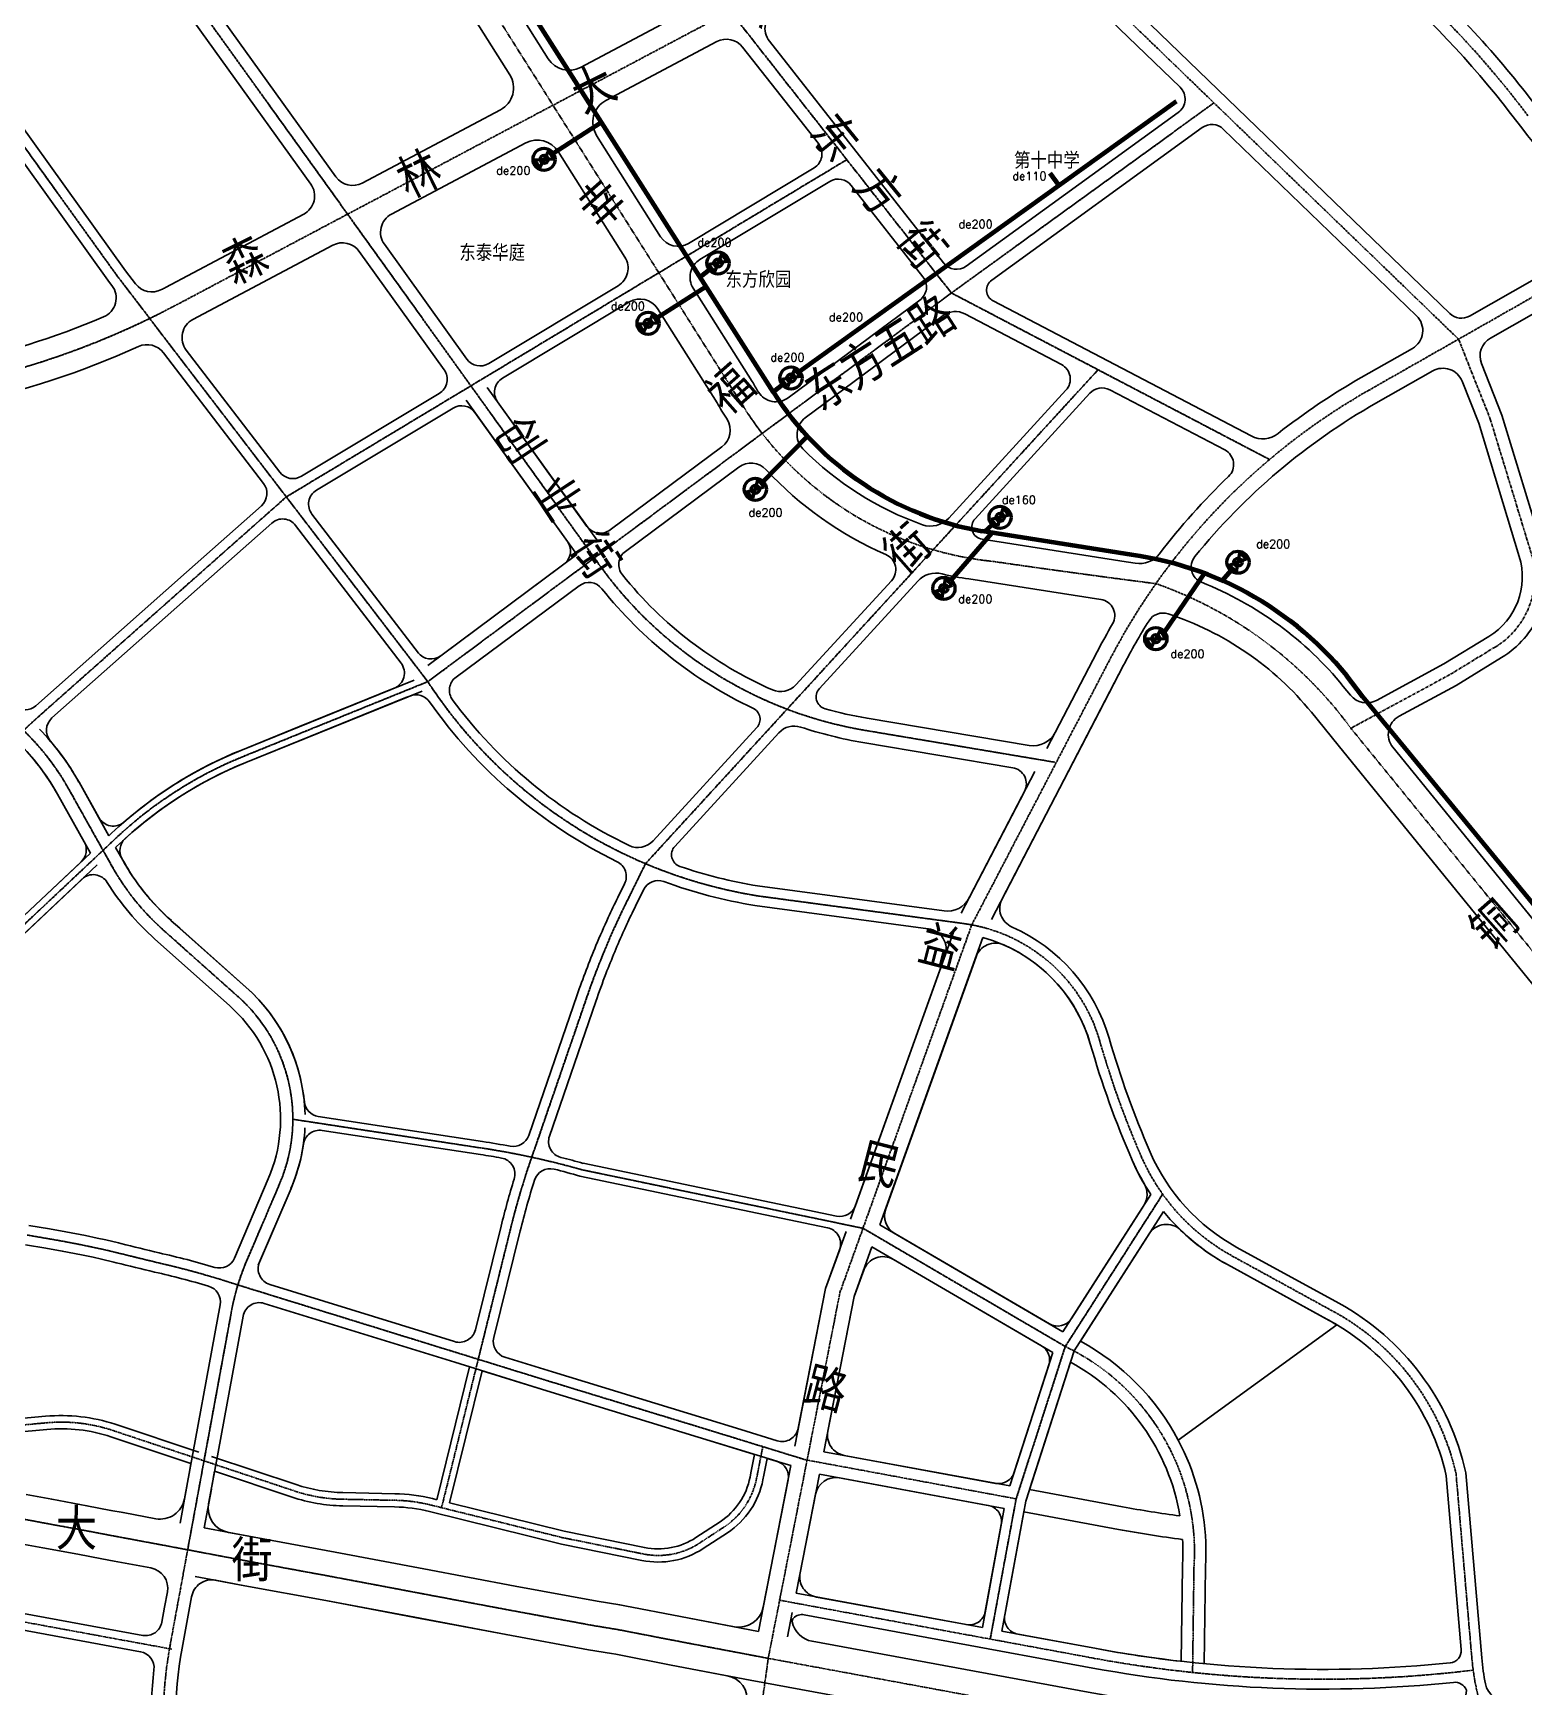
# Model space of a CAD drawing. Header units: millimetres. Extents: x 429861 to 37403537, y 4398138 to 8816131.
# Drawn here: x 445273 to 447086, y 4401367 to 4403379 of the extents above; entities that cross this region are included whole.
import ezdxf

# ---------------------------------------------------------------- set-up
doc = ezdxf.new("R2010")
doc.units = ezdxf.units.MM
doc.linetypes.add('ACAD_ISO04W100', pattern=[30.5, 24, -3, 0.5, -3])
doc.linetypes.add('CENTER', pattern=[2, 1.25, -0.25, 0.25, -0.25])
for name, color, linetype in [('中心线', 55, 'CENTER'), ('汽车城三期', 155, 'ACAD_ISO04W100'), ('路名', 21, 'Continuous'), ('路网', 253, 'Continuous')]:
    doc.layers.add(name, color=color, linetype=linetype)
for name, color, linetype, lineweight in [('燃气周边建筑', 211, 'Continuous', 30), ('燃气标注(管)', 111, 'Continuous', 30), ('燃气标注(阀)', 2, 'Continuous', 30), ('燃气管(PE)', 5, 'Continuous', 100), ('燃气阀门(PE)', 6, 'Continuous', 50)]:
    doc.layers.add(name, color=color, linetype=linetype, lineweight=lineweight)
doc.styles.add('HZ', font='rs.shx', dxfattribs={"width": 0.8, "bigfont": 'hztxt.shx'})

# ---------------------------------------------------------------- blocks, each defined once
blk = doc.blocks.new('阀门PE')
at = {"layer": '燃气阀门(PE)'}
for p, q in [((-4.9, -2.8), (-4.9, 2.8)), ((-4.9, -2.8), (4.9, 2.8)), ((-4.9, 2.8), (4.9, -2.8)), ((4.9, 2.8), (4.9, -2.8))]:
    blk.add_line(p, q, dxfattribs=at)
for radius in [6.74, 2.47]:
    blk.add_circle((0, 0), radius, dxfattribs=at)

msp = doc.modelspace()

# ---------------------------------------------------------------- linework, layer by layer
at = {"color": 5, "lineweight": 100}
msp.add_line((446697.4, 4402721.7), (446648.6, 4402650.4), dxfattribs=at)
at = {"layer": '中心线'}
for p, q in [((445208.1, 4404394), (446136.5, 4402924.4)), ((445375.4, 4403082.5), (444443.7, 4404379.4)), ((444822.1, 4404318), (445655.1, 4403158.5)), ((446389.5, 4403062.6), (446118.6, 4403407.7)), ((446708.8, 4403293.8), (446389.5, 4403062.6)), ((445580.5, 4402814.6), (446262.2, 4403224.7)), ((445655.1, 4403158.5), (445955.4, 4402740.4)), ((445414.4, 4403031.6), (445375.4, 4403082.5)), ((446389.5, 4403062.6), (445752.6, 4402589.9)), ((446776.4, 4402860.1), (446389.5, 4403062.6)), ((445752.6, 4402589.9), (445414.4, 4403031.6)), ((446017.4, 4402368.5), (446567.9, 4402969.3)), ((445483, 4402728.2), (445580.5, 4402814.6)), ((445284, 4402551.7), (445483, 4402728.2)), ((445528.4, 4402499), (445752.6, 4402589.9)), ((446284.4, 4402530.7), (446515.4, 4402491.9)), ((446875.3, 4402533.3), (447359.6, 4401939.1)), ((445368.5, 4402365.5), (445315.4, 4402460.3)), ((445182.7, 4402220.2), (445373.6, 4402399.8)), ((446017.4, 4402368.5), (446026, 4402377.9)), ((445994.5, 4402322), (446017.4, 4402368.5)), ((446404.3, 4402295.8), (446152, 4402329.6)), ((445521.5, 4402207.2), (445430.8, 4402288)), ((445879.7, 4402013.3), (445945.7, 4402205)), ((445588.5, 4402057.7), (445818.1, 4402022.7)), ((445939.6, 4401996.4), (446281.9, 4401925.1)), ((445532.7, 4401886.2), (445572.5, 4401979.4)), ((446646.4, 4401966.6), (446528, 4401781.4)), ((445265.3, 4401916.9), (445290.3, 4401912.6)), ((445290.3, 4401912.6), (445310.2, 4401909.1)), ((445814, 4401765.8), (445853.4, 4401924.9)), ((446281.9, 4401925.1), (446528, 4401781.4)), ((445310.2, 4401909.1), (445333.9, 4401904.5)), ((445333.9, 4401904.5), (445348, 4401901.5)), ((445348, 4401901.5), (445358.3, 4401899.3)), ((445358.3, 4401899.3), (445373.5, 4401895.7)), ((445373.5, 4401895.7), (445376.6, 4401894.9)), ((445517.5, 4401857.5), (445900.9, 4401738.9)), ((445480.5, 4401642.3), (445513.6, 4401822.6)), ((446528, 4401781.4), (446468.2, 4401596)), ((445769.4, 4401585.3), (445814, 4401765.8)), ((445900.9, 4401738.9), (446084.9, 4401682.7)), ((445171, 4401677.8), (445288.5, 4401688.5)), ((445369.9, 4401679.1), (445590.1, 4401605.8)), ((446084.9, 4401682.7), (446213.9, 4401643)), ((446153.6, 4401626.3), (446160.1, 4401659.5)), ((446152.5, 4401620.8), (446153.6, 4401626.3)), ((445649.3, 4401595.6), (445712.5, 4401594.3)), ((446468.2, 4401596), (446436.7, 4401425.5)), ((445289.8, 4401566), (445258.6, 4401571.8)), ((445756.6, 4401588.5), (445916.9, 4401548.8)), ((445332.7, 4401558.1), (445289.8, 4401566)), ((445361.8, 4401552.6), (445332.7, 4401558.1)), ((445376.6, 4401549.8), (445361.8, 4401552.6)), ((445436.8, 4401538.6), (445376.6, 4401549.8)), ((445916.9, 4401548.8), (446014.5, 4401529.1)), ((446083.2, 4401542.3), (446112.6, 4401561.6)), ((445460.6, 4401534.1), (445436.8, 4401538.6)), ((445535.8, 4401519.9), (445460.6, 4401534.1)), ((445634.3, 4401501.8), (445535.8, 4401519.9)), ((446684.5, 4401512.7), (446682.8, 4401384.9)), ((445742.3, 4401481.4), (445634.3, 4401501.8)), ((445853.3, 4401460.5), (445742.3, 4401481.4)), ((445953.3, 4401442.1), (445853.3, 4401460.5)), ((445981.1, 4401437.5), (445953.3, 4401442.1)), ((445986.8, 4401436.5), (445981.1, 4401437.5)), ((446054.4, 4401423.4), (445986.8, 4401436.5)), ((446166.7, 4401402.1), (446054.4, 4401423.4))]:
    msp.add_line(p, q, dxfattribs=at)
at = {"layer": '中心线', "ltscale": 2}
for p, q in [((445375.4, 4403082.5), (444443.7, 4404379.4)), ((444822.1, 4404318), (445655.1, 4403158.5)), ((446425.9, 4403567.1), (447006.3, 4403006.4)), ((446120.5, 4403405.2), (445445.2, 4403047.2)), ((446389.5, 4403062.6), (446118.6, 4403407.7)), ((446896.9, 4402944.2), (447628.9, 4403360.7)), ((446708.8, 4403293.8), (446389.5, 4403062.6)), ((445580.5, 4402814.6), (446262.2, 4403224.7)), ((445655.1, 4403158.5), (445955.4, 4402740.4)), ((445414.4, 4403031.6), (445375.4, 4403082.5)), ((446389.5, 4403062.6), (445752.6, 4402589.9)), ((446776.4, 4402860.1), (446389.5, 4403062.6)), ((445752.6, 4402589.9), (445414.4, 4403031.6)), ((446017.4, 4402368.5), (446567.9, 4402969.3)), ((445483, 4402728.2), (445580.5, 4402814.6)), ((445284, 4402551.7), (445483, 4402728.2)), ((446414.3, 4402294.2), (446582.8, 4402618.1)), ((445528.4, 4402499), (445752.6, 4402589.9)), ((446284.4, 4402530.7), (446515.4, 4402491.9)), ((445368.5, 4402365.5), (445315.4, 4402460.3)), ((445182.7, 4402220.2), (445373.6, 4402399.8)), ((445994.5, 4402322), (446017.4, 4402368.5)), ((446152, 4402329.6), (446404.3, 4402295.8)), ((446253.9, 4401847), (446414.3, 4402294.2)), ((445521.5, 4402207.2), (445430.8, 4402288)), ((445879.7, 4402013.3), (445945.7, 4402205)), ((445588.5, 4402057.7), (445818.1, 4402022.7)), ((445939.6, 4401996.4), (446281.9, 4401925.1)), ((445532.7, 4401886.2), (445572.5, 4401979.4)), ((446646.4, 4401966.6), (446528, 4401781.4)), ((445265.3, 4401916.9), (445290.3, 4401912.6)), ((445290.3, 4401912.6), (445310.2, 4401909.1)), ((445814, 4401765.8), (445853.4, 4401924.9)), ((446281.9, 4401925.1), (446528, 4401781.4)), ((445310.2, 4401909.1), (445333.9, 4401904.5)), ((445333.9, 4401904.5), (445348, 4401901.5)), ((445348, 4401901.5), (445358.3, 4401899.3)), ((445358.3, 4401899.3), (445373.5, 4401895.7)), ((445373.5, 4401895.7), (445376.6, 4401894.9)), ((446731, 4401891.4), (446854.9, 4401823.5)), ((445517.5, 4401857.5), (445900.9, 4401738.9)), ((446166.7, 4401402.1), (446253.9, 4401847)), ((445447.3, 4401461.8), (445513.6, 4401822.6)), ((445480.5, 4401642.3), (445513.6, 4401822.6)), ((446528, 4401781.4), (446468.2, 4401596)), ((445900.9, 4401738.9), (446084.9, 4401682.7)), ((446084.9, 4401682.7), (446213.9, 4401643)), ((445460.6, 4401534.1), (445480.5, 4401642.3)), ((446468.2, 4401596.1), (446214, 4401643.2)), ((447003.3, 4401626), (447022.5, 4401401.6)), ((446468.2, 4401596), (446436.7, 4401425.5)), ((445289.8, 4401566), (445258.6, 4401571.8)), ((445332.7, 4401558.1), (445289.8, 4401566)), ((445361.8, 4401552.6), (445332.7, 4401558.1)), ((445376.6, 4401549.8), (445361.8, 4401552.6)), ((445436.8, 4401538.6), (445376.6, 4401549.8)), ((445535.8, 4401519.9), (445436.8, 4401538.6)), ((445634.3, 4401501.8), (445535.8, 4401519.9)), ((445742.3, 4401481.4), (445634.3, 4401501.8)), ((445074, 4401480.8), (445441.2, 4401413.3)), ((445853.3, 4401460.5), (445742.3, 4401481.4)), ((446563.6, 4401402.1), (446180.5, 4401472.8)), ((446563.6, 4401402.1), (446180.5, 4401472.8)), ((445439.1, 4401417.1), (445447.3, 4401461.8)), ((445953.3, 4401442.1), (445853.3, 4401460.5)), ((445981.1, 4401437.5), (445953.3, 4401442.1)), ((445986.8, 4401436.5), (445981.1, 4401437.5)), ((446054.4, 4401423.4), (445986.8, 4401436.5)), ((446166.7, 4401402.1), (446054.4, 4401423.4)), ((446157.3, 4401333.8), (446166.7, 4401402.1)), ((446550.6, 4401331.2), (446166.7, 4401402.1))]:
    msp.add_line(p, q, dxfattribs=at)
at = {"layer": '中心线', "ltscale": 3}
for p, q in [((447006.3, 4403006.4), (447006.3, 4403006.4)), ((447006.3, 4403006.4), (447044.9, 4402909.2)), ((447044.9, 4402909.2), (447094.5, 4402746.6)), ((447050.8, 4402632), (446995.7, 4402598.5)), ((446995.7, 4402598.5), (446875.3, 4402533.3))]:
    msp.add_line(p, q, dxfattribs=at)
at = {"layer": '中心线', "ltscale": 2}
for centre, radius, start, end in [((446132.8, 4402555.4), 1200, 37.0408, 59.9462), ((444976.8, 4403930.8), 1000, 295.9485, 297.9284), ((444976.8, 4403930.8), 1000, 270, 295.9485), ((447292.6, 4402248.9), 800, 119.6375, 152.5175), ((446367.3, 4403023.8), 500, 214.5301, 260.459), ((445053.6, 4402313.7), 300, 29.2514, 96.3767), ((446247.2, 4402912.3), 590.3, 213.0992, 247.0916), ((445947.5, 4401803.5), 1000, 131.5708, 133.359), ((445716.2, 4402035.6), 500, 112.062, 133.2458), ((445630.3, 4402512.1), 300, 209.2514, 228.3183), ((446247.2, 4402912.3), 590.3, 247.0916, 260.7249), ((446891.2, 4401879.5), 1000, 153.7352, 161.003), ((446377.7, 4402097.5), 200, 79.4497, 82.3509), ((446377.3, 4402097), 200.6, 16.1585, 79.3472), ((445388.5, 4402057.9), 200, 336.8918, 48.3183), ((447673, 4402470.3), 1147.9, 196.056, 203.4838), ((445667.4, 4401034.2), 1000, 74.2034, 81.3341), ((446824.1, 4401684.7), 1000, 160.8121, 166.0985), ((446853.2, 4402114.1), 254, 203.4838, 241.2529), ((447991.4, 4412478.1), 10901.4, 256.12193, 256.37378), ((445196, 4400875.7), 1033.1, 71.8663, 77.2975), ((445808.6, 4401768.5), 300, 156.8918, 169.5955), ((446710.6, 4401560.5), 300, 12.6116, 61.2529), ((445359.6, 4401541.1), 11.7, 79.3986, 79.4232), ((445930.9, 4401326.8), 500, 169.5955, 190.2609), ((446242.6, 4401400.2), 11.7, 259.3431, 259.3648), ((446841, 4402904.7), 1528, 259.541, 276.8801), ((446841, 4402904.7), 1528, 259.541, 276.8801), ((447321.5, 4401427.2), 300, 184.8964, 201.4767)]:
    msp.add_arc(centre, radius, start, end, dxfattribs=at)
at = {"layer": '中心线'}
for centre, radius, start, end in [((444976.8, 4403930.8), 1000, 270, 295.9485), ((444976.8, 4403930.8), 1000, 295.9485, 296.6493), ((446481.2, 4403141.4), 407.3, 212.1833, 264.2881), ((446367.3, 4403023.8), 500, 214.5301, 260.459), ((448191.6, 4414821.4), 12211.5, 261.75632, 262.69191), ((446473.4, 4402239.1), 498.1, 36.2017, 70.6773), ((445053.6, 4402313.7), 300, 29.2514, 96.3767), ((446247.2, 4402912.3), 590.3, 213.0992, 260.7249), ((445947.5, 4401803.5), 1000, 131.5708, 135.1501), ((445716.2, 4402035.6), 500, 112.062, 133.2458), ((445630.3, 4402512.1), 300, 209.2514, 228.3183), ((446891.2, 4401879.5), 1000, 153.7352, 161.003), ((446377.7, 4402097.5), 200, 79.4497, 82.3509), ((446377.7, 4402097.5), 200, 74.127, 79.4497), ((445388.5, 4402057.9), 200, 336.8918, 48.3183), ((445667.4, 4401034.2), 1000, 74.2034, 81.3341), ((446824.1, 4401684.7), 1000, 160.8121, 166.0985), ((447991.4, 4412478.1), 10901.4, 256.12193, 256.37378), ((445196, 4400875.7), 1033.1, 71.8663, 77.2975), ((445808.6, 4401768.5), 300, 156.8918, 162.9936), ((445808.6, 4401768.5), 300, 162.9936, 169.5955), ((446407.9, 4401531.5), 277.2, 356.0951, 64.3271), ((445306.7, 4401489.4), 200, 71.5792, 95.226), ((446062.2, 4401638.5), 92, 303.2274, 348.904), ((445653.3, 4401795.5), 200, 251.5792, 268.8663), ((445708.5, 4401394.4), 200, 76.0985, 88.8663), ((445356.3, 4401523.1), 30, 79.3986, 79.4232), ((446032.8, 4401619.2), 92, 258.5421, 303.2274), ((445736.7, 4401451.9), 30, 79.2965, 79.327)]:
    msp.add_arc(centre, radius, start, end, dxfattribs=at)
at = {"layer": '中心线', "ltscale": 3}
msp.add_arc((446998.9, 4402717.4), 100, 301.3078, 16.9654, dxfattribs=at)
at = {"layer": '汽车城三期', "ltscale": 2, "flags": 128}
for points in [[(445451.3, 4401566.4), (445464.6, 4401639.1)], [(445480.8, 4401560.8), (445493.4, 4401629.6)]]:
    msp.add_lwpolyline(points, dxfattribs=at)
at = {"layer": '燃气管(PE)'}
for p, q in [((445568.8, 4403890.4), (446172.9, 4402942)), ((446205.1, 4402967.5), (446663.1, 4403295.8)), ((445905.4, 4403232.5), (445963.8, 4403270.2)), ((446509.3, 4403208.5), (446520.2, 4403193.3)), ((446095.1, 4403090.6), (446084.1, 4403081.8)), ((446031.9, 4403032.9), (446091.1, 4403070.6)), ((446183.9, 4402950.8), (446172.9, 4402942)), ((446160.5, 4402833.5), (446213.5, 4402887.5)), ((446438.9, 4402780.6), (446430.3, 4402772.4)), ((446389.1, 4402713.6), (446438.5, 4402771.1)), ((446608.6, 4402744.2), (446426.9, 4402773)), ((446729.3, 4402724.9), (446719.1, 4402712.8)), ((446889.8, 4402571.4), (447390.3, 4401962.2))]:
    msp.add_line(p, q, dxfattribs=at)
for centre, radius, start, end in [((446491.5, 4403145.3), 377.9, 212.5397, 260.1567), ((446552.7, 4402338.2), 409.8, 34.6761, 82.1734)]:
    msp.add_arc(centre, radius, start, end, dxfattribs=at)
at = {"layer": '路网', "ltscale": 3}
for p, q in [((446505.7, 4402508.7), (446566.9, 4402626.4)), ((446438.1, 4402300.8), (446598.8, 4402609.8)), ((446401.4, 4402308.3), (446491.1, 4402480.7)), ((446266.9, 4401936.4), (446392, 4402285.3)), ((446302.5, 4401929.2), (446427.9, 4402278.7)), ((446236.5, 4401851.8), (446261.4, 4401921.2)), ((446271.3, 4401842.2), (446292.9, 4401902.4)), ((446198.9, 4401660.1), (446236.5, 4401851.8)), ((446234.3, 4401653.4), (446271.3, 4401842.2)), ((446154.8, 4401434.9), (446194.3, 4401636.5)), ((446200.5, 4401481.3), (446228.9, 4401626)), ((446597.7, 4401586.4), (446484.4, 4401607.3)), ((446592.6, 4401558.8), (446477.4, 4401580.1)), ((446670.5, 4401513.2), (446668.9, 4401398.5)), ((446698.4, 4401512.1), (446696.9, 4401395.5)), ((446190.1, 4401428.3), (446195.9, 4401457.7))]:
    msp.add_line(p, q, dxfattribs=at)
at = {"layer": '路网'}
for p, q in [((445525.4, 4402506.4), (445736.1, 4402591.8)), ((445531.4, 4402491.6), (445745.8, 4402578.5)), ((445364.9, 4402402.6), (445328.5, 4402467.7)), ((445364.9, 4402402.6), (445368.1, 4402405.6)), ((445373, 4402388.2), (445379.1, 4402394)), ((445177.2, 4402226.1), (445342.4, 4402381.4)), ((445381.6, 4402372.8), (445373, 4402388.2)), ((445188.2, 4402214.4), (445350.4, 4402367)), ((445531.5, 4402218.4), (445440.7, 4402299.2)), ((445546.5, 4401880.3), (445586.3, 4401973.5)), ((445462.1, 4401459), (445453.9, 4401414.4))]:
    msp.add_line(p, q, dxfattribs=at)
at = {"layer": '路网', "flags": 128}
for points in [[(445938.5, 4403337), (446076.5, 4403410.2, 0.388317), (446087.9, 4403442), (445937, 4403800.7, 0.448417), (445908.7, 4403810.3), (445709.2, 4403697.8, 0.428693), (445700.3, 4403662.6), (445899.1, 4403347.5, 0.392324), (445938.5, 4403337)], [(445421.2, 4403509.8), (445641, 4403203.8, 0.375052), (445673, 4403196.3), (445841, 4403285.4, 0.436448), (445852.4, 4403327.9), (445655.4, 4403640.1, 0.399881), (445622, 4403648.6), (445427.6, 4403538.9, 0.446631), (445421.2, 4403509.8)], [(445397.2, 4403073.7, 0.364772), (445428.7, 4403066.8, 0.001399), (445433.5, 4403069.3), (445601.7, 4403158.5, 0.45449), (445610.3, 4403195.1), (445392.3, 4403498.6, 0.382522), (445366.2, 4403504.3), (445187, 4403403.2, 0.446633), (445180.6, 4403374.2), (445385, 4403089.7), (445397.2, 4403073.7)], [(446227.8, 4403244.3), (446135.6, 4403361.7, 0.362931), (446104.3, 4403368.3), (445969.3, 4403296.8, 0.436741), (445958, 4403254.2), (446035.8, 4403131.1, 0.407746), (446069.9, 4403123), (446222.4, 4403214.8, 0.45103), (446227.8, 4403244.3)], [(447486.6, 4403259), (447045.1, 4403007.8, 0.374023), (447034.2, 4402976.8), (447059.1, 4402914.2), (447108.9, 4402751, -0.175568)], [(445699.9, 4403121.8), (445800.2, 4402982.2, 0.390628), (445826.7, 4402976.7), (445984.2, 4403071.5, 0.420711), (445992.4, 4403106.2), (445911.2, 4403234.6, 0.39204), (445871.8, 4403245.1), (445708.5, 4403158.5, 0.454437), (445699.9, 4403121.8)], [(445772.5, 4402969.3), (445669.2, 4403113.2, 0.375103), (445637.2, 4403120.7), (445467, 4403030.5, 0.463745), (445458.9, 4402993.2), (445572.7, 4402844.6, 0.381794), (445598.9, 4402839.7), (445766.5, 4402940.5, 0.438199), (445772.5, 4402969.3)], [(445837.6, 4402930.1), (445946.2, 4402778.8, 0.418833), (445974.4, 4402774.4), (446110.4, 4402875.4, 0.394235), (446116.6, 4402909, -0.013601), (446104.4, 4402929.2), (446032, 4403043.7, 0.407647), (445997.9, 4403051.7), (445843.5, 4402958.9, 0.438199), (445837.6, 4402930.1)], [(446208.9, 4402873.1, 0.113252), (446354.2, 4402780.8, 0.301006), (446386.3, 4402788.9), (446528.8, 4402944.4, 0.492468), (446523.4, 4402975.6), (446405.8, 4403037.2, 0.287744), (446379.3, 4403035.1), (446211.8, 4402910.8, 0.456042), (446208.9, 4402873.1)], [(444923.8, 4402660.1, -0.015533), (444922.1, 4402640.6, 0.48214), (444944.2, 4402618.5), (445018.7, 4402626.8, -0.054347), (445086.9, 4402627, -0.043996), (445141.2, 4402616.3, -0.098277), (445250.2, 4402559.9, 0.364814), (445275.9, 4402560.6), (445459.2, 4402723.2), (445550.3, 4402803.9, 0.393402), (445552.9, 4402831), (445431.1, 4402990, 0.349183), (445400.9, 4402997.6, -0.110979), (444960.9, 4402905.9, 0.403346), (444935.5, 4402882.2), (444935.5, 4402882.2), (444923.8, 4402660.1)], [(447043.1, 4402644.8, 0.342657), (447080.2, 4402742.2), (447030.8, 4402904.2), (447010.5, 4402955.3, 0.45558), (446974.9, 4402967.8), (446905.8, 4402928.6, 0.093092), (446685.6, 4402742, 0.506102), (446693.7, 4402710.8, -0.127827), (446866.1, 4402584.2), (446875, 4402573.3, 0.360372), (446906.3, 4402567.1), (446988.3, 4402611.5), (447043.1, 4402644.8)], [(446642.4, 4402745.3, -0.038688), (446726.6, 4402839.5, 0.512804), (446722, 4402871.7), (446582, 4402944.9, 0.340063), (446558, 4402940.7), (446418.2, 4402788.1, 0.598709), (446426.9, 4402763.1), (446602, 4402735.8, -0.00665), (446613.1, 4402733.9, 0.282162), (446642.4, 4402745.3)], [(445740.6, 4402625.4, 0.409825), (445768.4, 4402621.5), (445918.2, 4402732.7, 0.40961), (445922.5, 4402760.4), (445809.9, 4402917.2, 0.390628), (445783.4, 4402922.6), (445617.4, 4402822.8, 0.447394), (445611.8, 4402793.5), (445741.2, 4402624.6)], [(446164.1, 4402847.7, 0.382369), (446130.9, 4402850.7), (445993, 4402748.4, 0.425642), (445989.4, 4402719.8, 0.120224), (446171.8, 4402579.9, 0.32138), (446200.3, 4402585.9), (446316.6, 4402712.7, 0.515412), (446309.8, 4402744.6, -0.103707), (446164.1, 4402847.7)], [(445383.2, 4402419.2, -0.082632), (445525.4, 4402506.4), (445596.7, 4402535.3), (445711.7, 4402581.9, 0.495228), (445720.1, 4402612.6), (445591.9, 4402780, 0.435341), (445562.8, 4402782.8), (445472.2, 4402702.6), (445295.5, 4402545.8, 0.40827), (445293.5, 4402517.9, -0.048708), (445328.5, 4402467.7), (445352.6, 4402424.6, 0.475399), (445383.2, 4402419.2)], [(446378.1, 4402721, 0.276577), (446348.6, 4402712.2), (446228.9, 4402581.5, 0.55875), (446235.8, 4402556.9, 0.026983), (446286.9, 4402545.5), (446484.1, 4402512.3, 0.325201), (446515.7, 4402528.1), (446515.7, 4402528.1), (446566.9, 4402626.4, -0.011804), (446585.5, 4402660.2, 0.527934), (446571.3, 4402690), (446410.8, 4402715.1, -0.035449), (446378.1, 4402721)], [(445782.2, 4402568.3, 0.122415), (445997.4, 4402390.7, 0.330183), (446026.6, 4402396.3), (446152.8, 4402534, 0.505769), (446148.1, 4402557.7, -0.115236), (445964.4, 4402703, 0.404356), (445936.8, 4402706.6), (445787, 4402595.5, 0.414266), (445782.9, 4402567.5)], [(447301.4, 4401970.3), (446961.8, 4402387.4), (446859.8, 4402512.7), (446827.3, 4402552.7, 0.143891), (446653, 4402672.4, 0.344513), (446629.8, 4402664, 0.019973), (446598.8, 4402609.8), (446569.2, 4402552.9), (446451.1, 4402325.9, 0.432934), (446463.2, 4402291.5, -0.221693), (446581.4, 4402156.2, 0.032423), (446631.2, 4402017.7, 0.166307), (446736.8, 4401901.9), (446860.6, 4401834, -0.216168), (447015.2, 4401627.8), (447034.5, 4401402.6, 0.027856), (447039, 4401370.9, 0.394575)], [(447104.8, 4402672.7, -0.157608), (447058.6, 4402619.2), (447003.2, 4402585.4), (446933.9, 4402547.9)], [(445118.2, 4402188.2), (445057.3, 4402163.3, -0.116128), (444970.3, 4402149.6), (444932.6, 4402152.4, -0.142354), (444889.7, 4402168.4), (444846.2, 4402200.9, -0.469698), (444842.8, 4402265.4), (444936.2, 4402351.5, 0.034931), (444985.8, 4402404, 0.044712), (445037.7, 4402480.5), (445094.2, 4402582, -0.332496), (445116.1, 4402591.8, -0.16609), (445273.2, 4402495.5, -0.045286), (445302.3, 4402453), (445302.3, 4402453), (445334.8, 4402395.1, -0.344355), (445331, 4402370.7), (445177.2, 4402226.1, -0.092048), (445118.2, 4402188.2)], [(445531.5, 4402218.4), (445492.8, 4402252.9), (445451, 4402290.1), (445440.7, 4402299.2, -0.085264), (445380.6, 4402374.7, -0.346556), (445384.6, 4402399.1, -0.088835), (445531.4, 4402491.6), (445726.1, 4402570.5), (445730.9, 4402572.4, -0.348742), (445754.7, 4402565.4, 0.126384), (445982.9, 4402371, -0.41542), (445992, 4402344.2), (445983.7, 4402327.3, 0.006592), (445972.2, 4402303.3, 0.009233), (445957.2, 4402269, 0.015889), (445934.3, 4402208.9), (445875.5, 4402038.1, -0.371934), (445852.9, 4402024.9, 0.008459), (445819.3, 4402030.6), (445619.4, 4402061.1, -0.34291), (445602.5, 4402078.9, 0.188471), (445531.5, 4402218.4)], [(446933.9, 4402547.9, 0.470186), (446926.4, 4402510.2), (447000.6, 4402419), (447340.1, 4402002)], [(445493.5, 4401877.6, 0.38101), (445517.6, 4401888.9), (445558.7, 4401985.2, 0.322155), (445511.5, 4402196), (445420.8, 4402276.8, -0.071876), (445362.8, 4402345.7, 0.473616), (445332.1, 4402349.8), (445188.2, 4402214.4, -0.092051)], [(445941.6, 4402004.2), (446249.8, 4401939.9, 0.374069), (446272.7, 4401952.7), (446381.6, 4402256.2, 0.477436), (446361.4, 4402289.4), (446150.3, 4402317.8, -0.047448), (446039.9, 4402346.7, 0.383164), (446015.1, 4402336.8), (446005.2, 4402316.7, 0.006163), (445994.7, 4402294.8, 0.001993), (445991.4, 4402287.6, 0.014502), (445969.3, 4402234.7, 0.009055), (445957, 4402201.1, -0.009055), (445969.3, 4402234.7)], [(446361.4, 4402289.4, -0.477436), (446381.6, 4402256.2, 0.477436), (446361.4, 4402289.4, -0.477436), (446381.6, 4402256.2, 0.477436), (446361.4, 4402289.4)], [(445900.6, 4402037.3, 0.438975), (445914.6, 4402011.4, -0.438975), (445900.6, 4402037.3), (445957, 4402201.1), (445900.6, 4402037.3)], [(445842.2, 4402010.6, -0.451092), (445857.7, 4401985, 0.014673), (445841.8, 4401927.8), (445810.5, 4401801.6, -0.431116), (445785.2, 4401787.3), (445560.5, 4401856.8, -0.444811), (445548, 4401883.8, 0.444811), (445560.5, 4401856.8), (445785.2, 4401787.3, 0.431116), (445810.5, 4401801.6), (445841.8, 4401927.8, -0.014673), (445857.7, 4401985, 0.451092), (445842.2, 4402010.6, 0.006454), (445816.9, 4402014.8), (445624.1, 4402044.2, 0.416717), (445601.3, 4402027.3, -0.065244), (445586.3, 4401973.5), (445548, 4401883.8), (445586.3, 4401973.5, 0.065244), (445601.3, 4402027.3, -0.416717), (445624.1, 4402044.2), (445816.9, 4402014.8, -0.006454), (445842.2, 4402010.6)], [(445941.8, 4402004.1, 0.006984), (445914.6, 4402011.4)], [(446133.5, 4401680.4), (446088.4, 4401694.1), (445904.4, 4401750.4), (445846.5, 4401768.3, -0.397511), (445832.9, 4401792.2), (445865.1, 4401922, -0.016185), (445882.4, 4401983.6), (445882.4, 4401983.6, -0.395547), (445906.3, 4401997, -0.008122), (445937.5, 4401988.7)], [(446133.5, 4401680.3), (446177.7, 4401666.7, 0.445282), (446203.2, 4401681.9), (446236.5, 4401851.8), (446253.6, 4401899.5, 0.455531), (446238.9, 4401925.8), (445937.7, 4401988.6)], [(445267.3, 4401928.7), (445292.4, 4401924.4), (445312.4, 4401920.9), (445336.3, 4401916.3), (445350.5, 4401913.3), (445361, 4401911), (445376.3, 4401907.3), (445379.4, 4401906.6, 0.001098), (445425.9, 4401895.2, -0.016712), (445493.5, 4401877.6)], [(446668.3, 4401922.9, 0.473867), (446629.9, 4401918.4), (446538.9, 4401776.2), (446479.8, 4401593.1), (446454.3, 4401454.8, 0.414214), (446470.3, 4401431.5), (446565.8, 4401413.9, 0.07138), (446996.1, 4401396.6, 0.409233), (447009.5, 4401412.8), (446991.4, 4401624.1, 0.214755), (446849.1, 4401813), (446725.3, 4401880.9, -0.066802), (446668.3, 4401922.9)], [(446499.1, 4401782.1), (446318.9, 4401887.2, 0.469194), (446282.8, 4401874.1), (446271.3, 4401842.2), (446239.2, 4401678.3, 0.417474), (446259.2, 4401648.9), (446443.3, 4401614.9, 0.376776), (446466, 4401628.4), (446508, 4401758.7)], [(445373.8, 4401883.3, 0.001099), (445420.4, 4401871.9, -0.016623), (445486.1, 4401854.7, -0.38343), (445500.1, 4401832), (445456.7, 4401596, -0.415221), (445421.7, 4401571.9), (445382.1, 4401579.3), (445367.3, 4401582.1, 0.000107), (445367.3, 4401582.1), (445338.1, 4401587.6), (445295.2, 4401595.5), (445264, 4401601.3)], [(445486.1, 4401590.2, 0.412865), (445510.1, 4401555.3), (445541.3, 4401549.4), (445639.8, 4401531.3), (445747.9, 4401510.9), (445858.8, 4401489.9), (445958.5, 4401471.7), (445986.2, 4401467), (445992.2, 4401466), (446060, 4401452.9), (446125.5, 4401440.5, 0.412378), (446160.5, 4401464.2), (446190.9, 4401619, 0.384341), (446177.1, 4401641.9), (446081.4, 4401671.2), (445897.3, 4401727.5), (445785.5, 4401762.1), (445553.6, 4401833.8, 0.449332), (445528, 4401818.3), (445494.8, 4401637.5), (445486.1, 4401590.2)], [(444498, 4401544.8), (444511.4, 4401369.8), (444514.5, 4401329.6, 0.354272), (444536.1, 4401306.7, -0.00432), (444539.7, 4401306.2), (444580.3, 4401300, -0.197704), (444717.3, 4401217.8), (444732.4, 4401197.6, -0.021668), (444742.6, 4401182.5, 0.382415), (444761.8, 4401176.9), (444894.5, 4401239.9, 0.377392), (444902.3, 4401258.1, -0.014682), (444892.2, 4401292.5, -0.549555), (445075.8, 4401490.6), (445405.9, 4401430)], [(445432.6, 4401464.5), (445435.9, 4401482.9, 0.413207), (445416, 4401512), (445371.1, 4401520.4), (445356.3, 4401523.1), (445327.2, 4401528.6), (445284.3, 4401536.5), (445253.1, 4401542.3, -0.00004)], [(446139.5, 4401336.2), (446141, 4401347.5, 0.399153), (446116.9, 4401381), (446048.7, 4401393.9), (445981.3, 4401407), (445976, 4401407.9), (445948.1, 4401412.6), (445847.8, 4401431), (445736.7, 4401452), (445628.8, 4401472.3), (445530.3, 4401490.4), (445494.6, 4401497.2, 0.415563), (445465.4, 4401477.1), (445462.1, 4401459)], [(445405.9, 4401430, 0.414227), (445429.2, 4401446.1), (445432.6, 4401464.5)], [(446197.4, 4401451.1, 0.255475), (446196, 4401446.6, 0.308399), (446220, 4401422.8), (446556, 4401360.8, 0.070765), (446997.8, 4401342.5, 0.401271), (447015.8, 4401363.5, 0.336205), (447000.3, 4401372.9, -0.071662), (446561.5, 4401390.3), (446210.5, 4401455, 0.240618), (446197.4, 4401451.1)], [(446407.4, 4401443.1, 0.414214), (446430.7, 4401459.1, 0.414214)], [(445334.1, 4401091.2), (445427.1, 4401141.7, 0.323782), (445437.2, 4401162.8), (445424.1, 4401235.1, -0.074717), (445419.6, 4401388.1, 0.39605), (445403.3, 4401410.1), (445203.9, 4401446.8, 0.372382), (445186.9, 4401436.8), (445133.8, 4401279.8, 0.4005), (445142.5, 4401261), (445149.5, 4401258.3, -0.27105), (445217.1, 4401172.6), (445231.7, 4401067.8, 0.466306), (445251.1, 4401055.6, 0.046131), (445334.1, 4401091.2)], [(447039, 4401370.9, 0.398967), (447067.1, 4401351, 0.025227), (447222.5, 4401381.7)]]:
    msp.add_lwpolyline(points, format="xyb", dxfattribs=at)
for points in [[(447180.4, 4403126.2, 0.414214), (447187.9, 4403153.5, 0.08901), (447183.4, 4403158.9, -0.056533), (447078.6, 4403269.3, 0.100278), (446726.2, 4403581.1), (446601.3, 4403653.4, 0.366869), (446569.4, 4403647.7), (446550.1, 4403624.2, -0.097441), (446483, 4403569.1, 0.507991), (446478.6, 4403537.1), (446995.6, 4403037.6, 0.332879), (447019.4, 4403034.6)], [(447459.8, 4403285.1, 0.44833), (447467.6, 4403321.6, 0.061426), (447302.3, 4403497.2), (447164.1, 4403612, 0.327848), (447134.6, 4403613.8), (446940.7, 4403488.4, 0.49608), (446938.9, 4403464.5, -0.049766), (447102.6, 4403287.3, 0.060174), (447209.9, 4403175.9), (447217.8, 4403169.5, 0.30966), (447251.6, 4403166.7)], [(446176.1, 4403406.4), (446411.6, 4403531.2, -0.324616), (446446.5, 4403526.3), (446667.6, 4403312.8, -0.466742), (446665.4, 4403282.2), (446407.4, 4403095.3, -0.402863), (446379.9, 4403099.1), (446168.1, 4403368.8, -0.467426)], [(445365.7, 4403075.4), (445368.5, 4403071.7), (445368.5, 4403071.7, -0.489916), (445358.4, 4403033.5, -0.100879), (444976.8, 4402955.8), (444965.8, 4402955.8, -0.429769), (444940.8, 4402982.1), (444941.6, 4402998), (444942.7, 4403017.5, 0.136314), (444906.2, 4403182.2), (444888.4, 4403215.6, -0.44184), (444898.3, 4403243.5, 0.031495), (444956.4, 4403272.2), (445130.4, 4403372.2, -0.384835), (445156.6, 4403366.5)], [(446786.7, 4402891.7, -0.037391), (446888, 4402959.9), (446950.2, 4402995.2, 0.500511), (446955.2, 4403034.9), (446720.2, 4403262, 0.363566), (446694.6, 4403263.8), (446438.5, 4403078.4, 0.556963), (446440.4, 4403052.9), (446754.2, 4402888.7, 0.2954)], [(446267.6, 4403193.5, 0.378332), (446241.6, 4403198.3), (446083.7, 4403103.3, 0.420811), (446075.4, 4403068.5), (446147.3, 4402954.9, 0.009582), (446154.8, 4402942.2, 0.440177), (446191, 4402935.2), (446351.1, 4403054, 0.422175), (446354.9, 4403082.4)], [(446059.2, 4402365.3, 0.042231), (446153.8, 4402341.5), (446380.5, 4402311.1, 0.316098), (446411.1, 4402327), (446478.4, 4402456.3, 0.509204), (446464, 4402485.3), (446281.9, 4402515.9, -0.038043), (446206, 4402534.7, 0.295051), (446179.7, 4402527.8), (446053, 4402389.6, 0.540337)], [(446361.4, 4402289.4, -0.477436), (446381.6, 4402256.2, 0.477436)], [(446453.1, 4402269.8, 0.434275), (446419.5, 4402255.3), (446309.6, 4401948.8, 0.36129), (446320.5, 4401918.7), (446508.6, 4401808.9, 0.402315), (446535.5, 4401815.4), (446623.5, 4401953, 0.282561), (446624, 4401979.1, -0.030613), (446609.2, 4402008.1, -0.032421), (446558.4, 4402149.5, 0.223126)], [(446499.1, 4401782.1, -0.352157), (446508, 4401758.7, 0.352157)], [(446407.4, 4401443.1, 0.414214), (446430.7, 4401459.1), (446450.2, 4401564.8, 0.414214), (446434.2, 4401588.1), (446253.2, 4401621.5, 0.410961), (446224.2, 4401601.7), (446205.4, 4401506.1, 0.417474), (446225.4, 4401476.7)], [(446430.7, 4401459.1), (446450.2, 4401564.8, 0.414214), (446434.2, 4401588.1), (446253.2, 4401621.5, 0.410961), (446224.2, 4401601.7), (446205.4, 4401506.1, 0.417474), (446225.4, 4401476.7), (446407.4, 4401443.1, 0.414214)]]:
    msp.add_lwpolyline(points, format="xyb", close=True, dxfattribs=at)
at = {"layer": '路网', "ltscale": 3, "flags": 128}
for points in [[(445825, 4402947.7), (445958.1, 4402762.3)], [(445799.2, 4402932.2), (445934, 4402744.4)], [(445934, 4402744.4), (445752.5, 4402609.7)], [(446632, 4401966.3), (446525.1, 4401799.3)], [(446647.3, 4401945.7), (446546.3, 4401787.8)], [(446302.5, 4401929.2), (446525.1, 4401799.3)], [(446292.9, 4401902.4), (446513, 4401774)], [(446665.3, 4401667.6), (446858.1, 4401807.7)], [(446513, 4401774), (446460.6, 4401611.7)], [(446534.4, 4401762.3), (446484.4, 4401607.3)], [(446460.6, 4401611.7), (446234.3, 4401653.4)], [(446453.8, 4401584.4), (446228.9, 4401626)], [(446453.8, 4401584.4), (446427.1, 4401439.5)], [(446477.4, 4401580.1), (446450.7, 4401435.1)], [(446427.1, 4401439.5), (446200.5, 4401481.3)]]:
    msp.add_lwpolyline(points, dxfattribs=at)
at = {"layer": '路网'}
for points in [[(445342.4, 4402381.4), (445302.3, 4402453, 0.064497), (445258.6, 4402511.8, 0.067854)], [(444895.4, 4401939), (444897.8, 4401895.9, 0.230833), (444943.9, 4401813.2), (445018.1, 4401772.5, -0.09761), (445045.4, 4401749.7), (445077.9, 4401709.5, 0.250618), (445171.7, 4401669.8), (445289.2, 4401680.6, -0.103546), (445367.3, 4401671.5), (445464.6, 4401639.1)], [(444911.5, 4401937.8), (444913.7, 4401896.7, 0.228502), (444952.4, 4401826.8), (445025.8, 4401786.5, -0.09761), (445057.9, 4401759.7), (445090.3, 4401719.6, 0.250618), (445170.2, 4401685.8), (445287.7, 4401696.5, -0.103546), (445372.4, 4401686.7), (445474.3, 4401652.8)], [(445779.1, 4401591.2), (445918.6, 4401556.6), (446016.1, 4401536.9, 0.197485), (446078.8, 4401549), (446108.2, 4401568.3, 0.201983), (446144.6, 4401622.4), (446145.7, 4401627.8), (446150.1, 4401650.1)], [(445489.6, 4401647.7), (445592.6, 4401613.4, 0.075573), (445649.5, 4401603.6), (445712.6, 4401602.3, -0.055768), (445758.5, 4401596.3), (445763.5, 4401595)], [(445493.4, 4401629.6), (445587.6, 4401598.2, 0.075573), (445649.2, 4401587.6), (445712.3, 4401586.3, -0.055768), (445754.7, 4401580.7), (445915.1, 4401541), (446012.9, 4401521.2, 0.197485), (446087.6, 4401535.6), (446117, 4401554.9, 0.201983), (446160.3, 4401619.3), (446161.4, 4401624.7), (446165.5, 4401645.3)], [(446154.8, 4401434.9), (446060, 4401452.9), (445992.2, 4401466), (445986.2, 4401467), (445958.5, 4401471.7), (445858.8, 4401489.9), (445747.9, 4401510.9, 0.000133), (445747.9, 4401510.9), (445639.8, 4401531.3), (445541.3, 4401549.4), (445480.8, 4401560.8)]]:
    msp.add_lwpolyline(points, format="xyb", dxfattribs=at)
at = {"layer": '路网', "ltscale": 3, "flags": 128}
for points in [[(446427.9, 4402278.7, -0.260743), (446558.4, 4402149.5, 0.032421), (446609.2, 4402008.1, 0.044864), (446632, 4401966.3)], [(446647.3, 4401945.7, 0.096116), (446725.3, 4401880.9), (446846.2, 4401814.5, -0.011917), (446858.1, 4401807.7, -0.011917)], [(446668.9, 4401398.5, -0.017198), (446565.8, 4401413.9), (446450.7, 4401435.1)], [(446727.8, 4401278.6, -0.028256), (446545.1, 4401301.7), (446144.9, 4401375.7)]]:
    msp.add_lwpolyline(points, format="xyb", dxfattribs=at)
at = {"layer": '路网', "flags": 128}
msp.add_lwpolyline([(445263.3, 4401905), (445288.2, 4401900.8), (445308, 4401897.3), (445331.6, 4401892.8), (445345.5, 4401889.8), (445355.6, 4401887.6), (445370.7, 4401884), (445373.8, 4401883.3), (445370.7, 4401884)], dxfattribs=at)
at = {"layer": '路网'}
for points in [[(445763.5, 4401595), (445803.5, 4401756.5)], [(445779.1, 4401591.2), (445818.8, 4401751.8)], [(445818.8, 4401751.8), (445897.3, 4401727.5), (446081.4, 4401671.2), (446150.1, 4401650.1)], [(446165.5, 4401645.3), (446194.3, 4401636.5)], [(446165.5, 4401645.3), (446194.3, 4401636.5)], [(446144.9, 4401375.7), (446048.7, 4401393.9), (445981.3, 4401407), (445976, 4401407.9), (445948.1, 4401412.6), (445847.8, 4401431), (445736.7, 4401451.9), (445628.8, 4401472.3), (445530.3, 4401490.4), (445469.9, 4401501.8)]]:
    msp.add_lwpolyline(points, dxfattribs=at)
for centre, radius, start, end in [((445053.6, 4402313.7), 315, 29.2514, 43.9483), ((445716.2, 4402035.6), 508, 112.062, 133.2458), ((445716.2, 4402035.6), 492, 112.062, 133.2458), ((445630.3, 4402512.1), 285, 209.2514, 228.3183), ((445388.5, 4402057.9), 215, 1.5162, 48.3183), ((445388.5, 4402057.9), 215, 336.8918, 357.2091), ((445930.9, 4401326.8), 485, 169.5955, 190.2609)]:
    msp.add_arc(centre, radius, start, end, dxfattribs=at)
at = {"layer": '路网', "ltscale": 3}
for centre, radius, start, end in [((446407.9, 4401531.5), 291.2, 27.8593, 61.6202), ((446407.9, 4401531.5), 263.2, 9.5878, 61.2609), ((446407.9, 4401531.5), 291.2, 2.3537, 27.8593), ((446841, 4402904.7), 1340.6, 259.541, 262.559), ((446841, 4402904.7), 1368.6, 259.541, 262.8487), ((446407.9, 4401531.5), 263.2, 356.0124, 3.3105), ((446407.9, 4401531.5), 291.2, 356.1718, 2.3537)]:
    msp.add_arc(centre, radius, start, end, dxfattribs=at)

# ---------------------------------------------------------------- block references
at = {"layer": '燃气阀门(PE)'}
for p, xscale, yscale, zscale, rotation in [((445894.1, 4403225.1), 2.000000000096401, 2.000000000096406, 2.000000000096401, 32.90446978207588), ((446105.6, 4403099), 2.000000000098126, 2.000000000098112, 2.000000000098126, 218.6489280722236), ((446020.6, 4403025.7), 2.000000000117879, 2.000000000117879, 2.000000000117879, 32.49600190282806), ((446194.4, 4402959.2), 2.000000000098126, 2.000000000098126, 2.000000000098126, 218.6489280722236), ((446151, 4402823.9), 2.000000000157911, 2.000000000157911, 2.000000000157911, 45.4829405557732), ((446448.7, 4402789.8), 1.999999999722423, 1.999999999722423, 1.999999999722423, 223.5637060533009), ((446738, 4402735.2), 2.000000000313792, 2.000000000285407, 2.000000000295828, 229.9650498864695), ((446380.3, 4402703.3), 2.000000000141107, 2.000000000141107, 2.000000000141107, 49.36652045964524), ((446638.1, 4402642.2), 2.00000000006732, 2.000000000067317, 2.00000000006732, 31.66289117683824)]:
    msp.add_blockref('阀门PE', p, dxfattribs=dict(at, xscale=xscale, yscale=yscale, zscale=zscale, rotation=rotation))

# ---------------------------------------------------------------- texts
at = {"layer": '燃气周边建筑', "style": 'HZ'}
for s, p in [('第十中学', (446465.6, 4403213.6)), ('东泰华庭', (445791, 4403101.4)), ('东方欣园', (446114.8, 4403068.7))]:
    msp.add_text(s, height=20, dxfattribs=at).set_placement(p)
at = {"layer": '燃气标注(管)', "style": 'HZ'}
for s, p in [('de110', (446463.6, 4403199.9)), ('de200', (446398.1, 4403141.4)), ('de200', (446240.5, 4403028.3))]:
    msp.add_text(s, height=10, dxfattribs=at).set_placement(p)
at = {"layer": '燃气标注(阀)', "style": 'HZ'}
for s, p in [('de200', (445835.9, 4403206.6)), ('de200', (446080.4, 4403119.1)), ('de200', (445975.1, 4403041.7)), ('de200', (446169.2, 4402979.3)), ('de160', (446450.7, 4402806.1)), ('de200', (446142.6, 4402790.6)), ('de200', (446760, 4402752.4)), ('de200', (446397.8, 4402685.5)), ('de200', (446655.8, 4402618.8))]:
    msp.add_text(s, height=10, dxfattribs=at).set_placement(p)
at = {"layer": '路名', "style": 'HZ'}
for s, rotation, p in [('森     林     大     道', 26.1305, (445518.7, 4403068.7)), ('东 方 街', 309.1049, (446211.5, 4403254.6)), ('幸', 41.4038, (445963, 4403135.4)), ('东方五路', 32.6694, (446233, 4402914)), ('福', 41.4038, (446119.6, 4402909.4)), ('创 业 街', 303.3137, (445828.8, 4402890.8)), ('街', 41.4038, (446334.3, 4402716.4)), ('铜', 41.4038, (447047.3, 4402258.2)), ('益', 345.4801, (446345.8, 4402247.9)), ('民', 345.4801, (446271.8, 4401983.7)), ('路', 345.4801, (446206.4, 4401710.8))]:
    msp.add_text(s, height=50, rotation=rotation, dxfattribs=at).set_placement(p)
for s, p in [('大', (445300.3, 4401533.9)), ('街', (445514, 4401495.7))]:
    msp.add_text(s, height=50, dxfattribs=at).set_placement(p)

doc.saveas('drawing.dxf')
